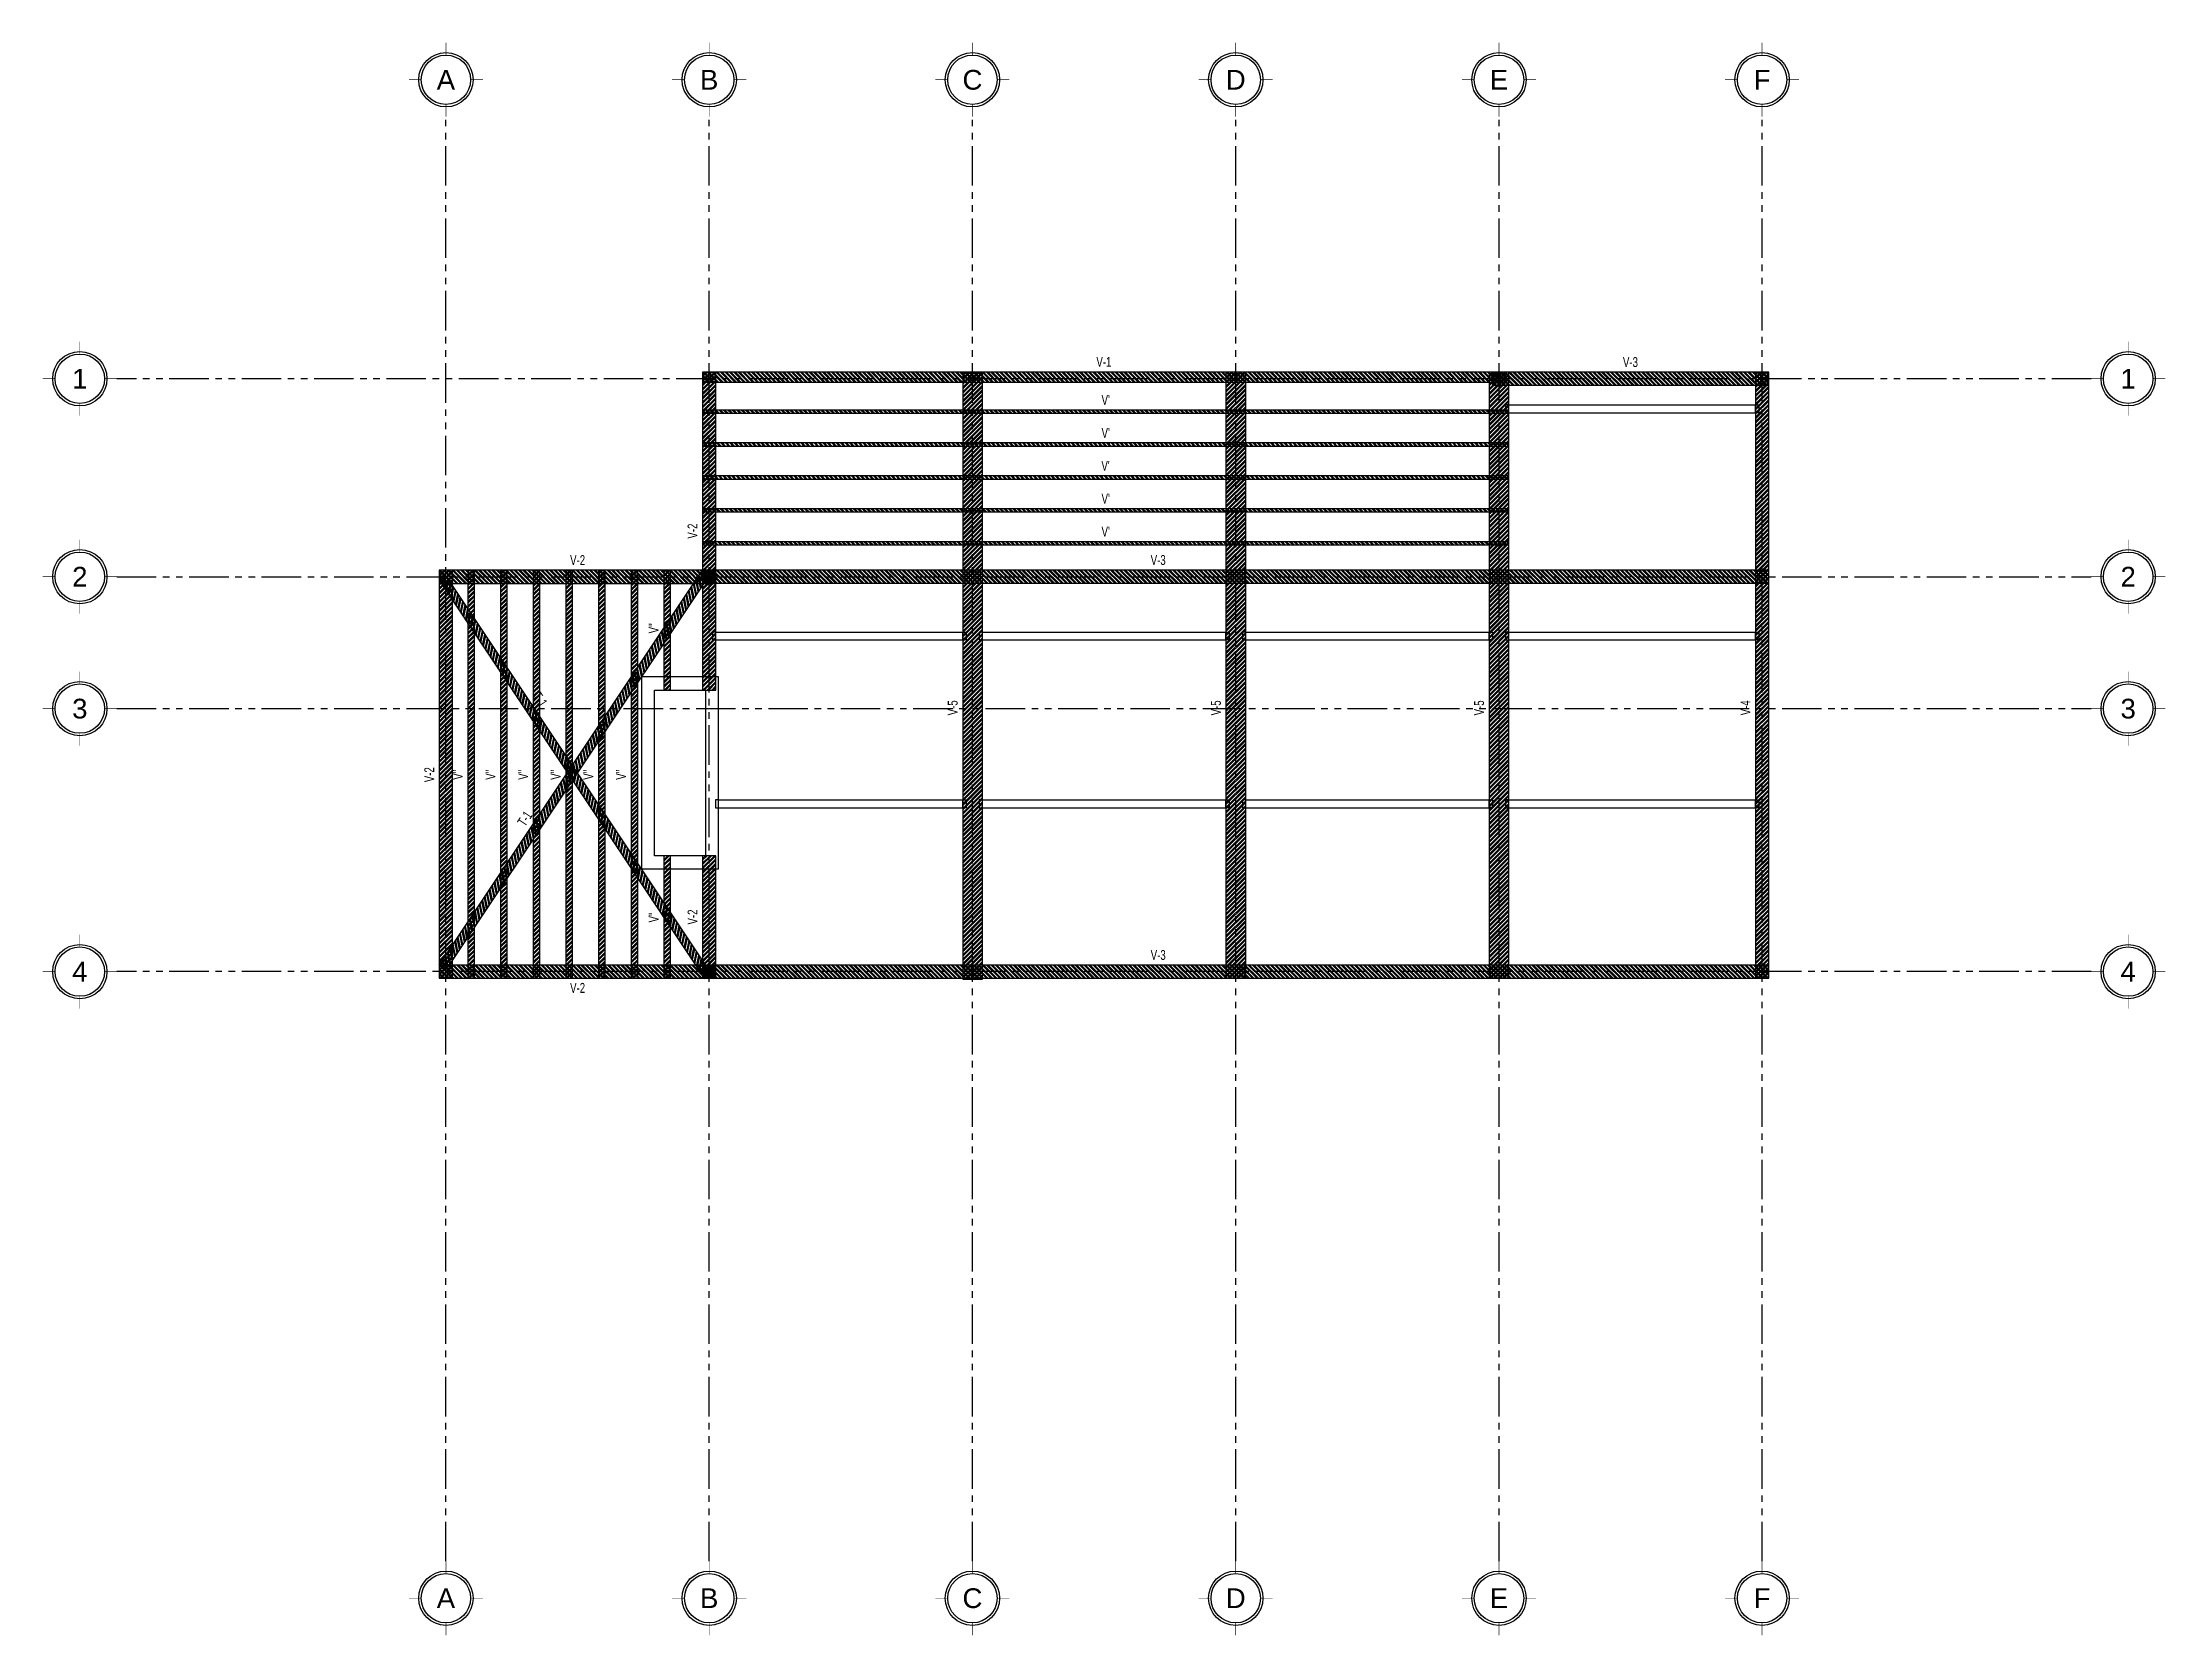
# Model space of a CAD drawing. Header units: metres. Extents: x -6.1 to 26.1, y -10.1 to 14.1.
import ezdxf
from ezdxf.enums import TextEntityAlignment as Align

# ---------------------------------------------------------------- set-up
doc = ezdxf.new("R2010")
doc.units = ezdxf.units.M
doc.header["$MEASUREMENT"] = 0
doc.linetypes.add('Xref_Ejes$0$ACAD_ISO05W100', pattern=[33, 24, -3, 0, -3, 0, -3])
for name, color, linetype in [('Xref_Ejes$0$00-EJES', 1, 'Xref_Ejes$0$ACAD_ISO05W100'), ('Xref_Ejes$0$Globo Eje', 1, 'Continuous'), ('Xref_Ejes$0$Texto', 7, 'Continuous'), ('Xref_Losa Tapanco_1$0$00-Novidesa', 7, 'Continuous'), ('Xref_Losa Tapanco_1$0$Cerramiento', 11, 'Continuous'), ('Xref_Losa Tapanco_1$0$VIGA', 3, 'Continuous')]:
    doc.layers.add(name, color=color, linetype=linetype)
doc.styles.add('Xref_Ejes$0$Arial', font='arial.ttf')
doc.styles.add('Xref_Losa Tapanco_1$0$ARIAL', font='arial.ttf', dxfattribs={"height": 2})
pattern_1 = [(315, (14.381614, 0.05), (0.03367596, 0.03367596), []), (315, (14.381614, 0.02755), (0.03367596, 0.03367596), [])]

# ---------------------------------------------------------------- blocks, each defined once
blk = doc.blocks.new('*U52')
at = {"layer": 'Xref_Losa Tapanco_1$0$VIGA', "ltscale": 0.025, "transparency": 33554559}
h = blk.add_hatch(dxfattribs=at)
h.set_pattern_fill('ANSI32', color=250, scale=0.005)
h.set_pattern_definition([(45, (-0.15, 7.27434), (-0.03367596, 0.03367596), []), (45, (-0.12755, 7.27434), (-0.03367596, 0.03367596), [])])
h.paths.add_polyline_path([(-0.225, 8.96), (-0.225, -0.261), (0.075, -0.261), (0.075, 8.96)])
at = {"layer": 'Xref_Losa Tapanco_1$0$VIGA', "ltscale": 0.025}
for p, q in [((0.075, 8.96), (-0.225, 8.96)), ((-0.225, 8.96), (-0.225, -0.261)), ((0.075, -0.261), (0.075, 8.96)), ((-0.225, -0.261), (0.075, -0.261))]:
    blk.add_line(p, q, dxfattribs=at)
at = {"layer": 'Xref_Losa Tapanco_1$0$VIGA', "ltscale": 0.025, "style": 'Xref_Losa Tapanco_1$0$ARIAL', "width": 0.7, "flags": 8}
blk.add_attdef('V-00', text='', height=0.15, rotation=90, dxfattribs=at).set_placement((-0.378, 3.86), align=Align.MIDDLE_CENTER)
blk = doc.blocks.new('*U53')
at = {"layer": 'Xref_Losa Tapanco_1$0$VIGA', "ltscale": 0.025, "transparency": 33554559}
h = blk.add_hatch(dxfattribs=at)
h.set_pattern_fill('ANSI32', color=250, scale=0.005, angle=-90)
h.set_pattern_definition([(315, (18.32311, 0.05), (0.03367596, 0.03367596), []), (315, (18.32311, 0.02755), (0.03367596, 0.03367596), [])])
h.paths.add_polyline_path([(15.997, 0.125), (-0.2, 0.125), (-0.2, -0.075), (15.997, -0.075)])
at = {"layer": 'Xref_Losa Tapanco_1$0$VIGA', "ltscale": 0.025}
for p, q in [((-0.2, 0.125), (-0.2, -0.075)), ((15.997, 0.125), (-0.2, 0.125)), ((15.997, -0.075), (15.997, 0.125)), ((-0.2, -0.075), (15.997, -0.075))]:
    blk.add_line(p, q, dxfattribs=at)
at = {"layer": 'Xref_Losa Tapanco_1$0$VIGA', "ltscale": 0.025, "style": 'Xref_Losa Tapanco_1$0$ARIAL', "width": 0.7, "flags": 8}
blk.add_attdef('V-00', text='', height=0.15, dxfattribs=at).set_placement((6.722, 0.278), align=Align.MIDDLE_CENTER)
blk = doc.blocks.new('*U54')
at = {"layer": 'Xref_Losa Tapanco_1$0$VIGA', "ltscale": 0.025, "transparency": 33554559}
h = blk.add_hatch(dxfattribs=at)
h.set_pattern_fill('ANSI32', color=250, scale=0.005, angle=-90)
h.set_pattern_definition([(315, (18.32673, 0.05), (0.03367596, 0.03367596), []), (315, (18.32673, 0.02755), (0.03367596, 0.03367596), [])])
h.paths.add_polyline_path([(15.997, 0.125), (-0.2, 0.125), (-0.2, -0.075), (15.997, -0.075)])
at = {"layer": 'Xref_Losa Tapanco_1$0$VIGA', "ltscale": 0.025}
for p, q in [((-0.2, 0.125), (-0.2, -0.075)), ((15.997, 0.125), (-0.2, 0.125)), ((15.997, -0.075), (15.997, 0.125)), ((-0.2, -0.075), (15.997, -0.075))]:
    blk.add_line(p, q, dxfattribs=at)
at = {"layer": 'Xref_Losa Tapanco_1$0$VIGA', "ltscale": 0.025, "style": 'Xref_Losa Tapanco_1$0$ARIAL', "width": 0.7, "flags": 8}
blk.add_attdef('V-00', text='', height=0.15, dxfattribs=at).set_placement((6.722, 0.278), align=Align.MIDDLE_CENTER)
blk = doc.blocks.new('*U58')
at = {"layer": 'Xref_Losa Tapanco_1$0$VIGA', "ltscale": 0.025, "transparency": 33554559}
h = blk.add_hatch(dxfattribs=at)
h.set_pattern_fill('ANSI32', color=250, scale=0.005)
h.set_pattern_definition([(45, (-0.15, 7.331564), (-0.03367596, 0.03367596), []), (45, (-0.12755, 7.331564), (-0.03367596, 0.03367596), [])])
h.paths.add_polyline_path([(-0.225, 9.004), (-0.225, -0.202), (0.075, -0.202), (0.075, 9.004)])
at = {"layer": 'Xref_Losa Tapanco_1$0$VIGA', "ltscale": 0.025}
for p, q in [((0.075, 9.004), (-0.225, 9.004)), ((-0.225, 9.004), (-0.225, -0.202)), ((0.075, -0.202), (0.075, 9.004)), ((-0.225, -0.202), (0.075, -0.202))]:
    blk.add_line(p, q, dxfattribs=at)
at = {"layer": 'Xref_Losa Tapanco_1$0$VIGA', "ltscale": 0.025, "style": 'Xref_Losa Tapanco_1$0$ARIAL', "width": 0.7, "flags": 8}
blk.add_attdef('V-00', text='', height=0.15, rotation=90, dxfattribs=at).set_placement((-0.378, 3.905), align=Align.MIDDLE_CENTER)
blk = doc.blocks.new('*U59')
at = {"layer": 'Xref_Losa Tapanco_1$0$VIGA', "ltscale": 0.025, "transparency": 33554559}
h = blk.add_hatch(dxfattribs=at)
h.set_pattern_fill('ANSI32', color=250, scale=0.005)
h.set_pattern_definition([(45, (-0.15, 7.33525), (-0.03367596, 0.03367596), []), (45, (-0.12755, 7.33525), (-0.03367596, 0.03367596), [])])
h.paths.add_polyline_path([(-0.225, 9.008), (-0.225, -0.2), (0.075, -0.2), (0.075, 9.008)])
at = {"layer": 'Xref_Losa Tapanco_1$0$VIGA', "ltscale": 0.025}
for p, q in [((0.075, 9.008), (-0.225, 9.008)), ((-0.225, 9.008), (-0.225, -0.2)), ((0.075, -0.2), (0.075, 9.008)), ((-0.225, -0.2), (0.075, -0.2))]:
    blk.add_line(p, q, dxfattribs=at)
at = {"layer": 'Xref_Losa Tapanco_1$0$VIGA', "ltscale": 0.025, "style": 'Xref_Losa Tapanco_1$0$ARIAL', "width": 0.7, "flags": 8}
blk.add_attdef('V-00', text='', height=0.15, rotation=90, dxfattribs=at).set_placement((-0.378, 3.907), align=Align.MIDDLE_CENTER)
blk = doc.blocks.new('*U56')
at = {"layer": 'Xref_Losa Tapanco_1$0$VIGA', "ltscale": 0.025, "transparency": 33554559}
h = blk.add_hatch(dxfattribs=at)
h.set_pattern_fill('ANSI32', color=250, scale=0.005)
h.set_pattern_definition([(45, (-0.05, 7.335142), (-0.03367596, 0.03367596), []), (45, (-0.02755, 7.335142), (-0.03367596, 0.03367596), [])])
h.paths.add_polyline_path([(-0.125, 9.008), (-0.125, -0.2), (0.075, -0.2), (0.075, 9.008)])
at = {"layer": 'Xref_Losa Tapanco_1$0$VIGA', "ltscale": 0.025}
for p, q in [((0.075, 9.008), (-0.125, 9.008)), ((-0.125, 9.008), (-0.125, -0.2)), ((0.075, -0.2), (0.075, 9.008)), ((-0.125, -0.2), (0.075, -0.2))]:
    blk.add_line(p, q, dxfattribs=at)
at = {"layer": 'Xref_Losa Tapanco_1$0$VIGA', "ltscale": 0.025, "style": 'Xref_Losa Tapanco_1$0$ARIAL', "width": 0.7, "flags": 8}
blk.add_attdef('V-00', text='', height=0.15, rotation=90, dxfattribs=at).set_placement((-0.278, 3.908), align=Align.MIDDLE_CENTER)
blk = doc.blocks.new('*U57')
at = {"layer": 'Xref_Losa Tapanco_1$0$VIGA', "ltscale": 0.025, "transparency": 33554559}
h = blk.add_hatch(dxfattribs=at)
h.set_pattern_fill('ANSI32', color=250, scale=0.005)
h.set_pattern_definition([(45, (-0.05, -0.01063), (-0.033676, 0.033676), []), (45, (-0.02755, -0.01063), (-0.033676, 0.033676), [])])
h.paths.add_polyline_path([(-0.125, 1.662), (-0.125, -0.2), (0.075, -0.2), (0.075, 1.662)])
at = {"layer": 'Xref_Losa Tapanco_1$0$VIGA', "ltscale": 0.025}
for p, q in [((0.075, 1.662), (-0.125, 1.662)), ((-0.125, 1.662), (-0.125, -0.2)), ((0.075, -0.2), (0.075, 1.662)), ((-0.125, -0.2), (0.075, -0.2))]:
    blk.add_line(p, q, dxfattribs=at)
at = {"layer": 'Xref_Losa Tapanco_1$0$VIGA', "ltscale": 0.025, "style": 'Xref_Losa Tapanco_1$0$ARIAL', "width": 0.7, "flags": 8}
blk.add_attdef('V-00', text='', height=0.15, rotation=90, dxfattribs=at).set_placement((-0.278, 0.73), align=Align.MIDDLE_CENTER)
blk = doc.blocks.new('*U55')
at = {"layer": 'Xref_Losa Tapanco_1$0$VIGA', "ltscale": 0.025, "transparency": 33554559}
h = blk.add_hatch(dxfattribs=at)
h.set_pattern_fill('ANSI32', color=250, scale=0.005)
h.set_pattern_definition([(45, (-0.05, -0.01096), (-0.03367596, 0.03367596), []), (45, (-0.02755, -0.01096), (-0.03367596, 0.03367596), [])])
h.paths.add_polyline_path([(-0.125, 4.629), (-0.125, -0.2), (0.075, -0.2), (0.075, 4.629)])
at = {"layer": 'Xref_Losa Tapanco_1$0$VIGA', "ltscale": 0.025}
for p, q in [((0.075, 4.629), (-0.125, 4.629)), ((-0.125, 4.629), (-0.125, -0.2)), ((0.075, -0.2), (0.075, 4.629)), ((-0.125, -0.2), (0.075, -0.2))]:
    blk.add_line(p, q, dxfattribs=at)
at = {"layer": 'Xref_Losa Tapanco_1$0$VIGA', "ltscale": 0.025, "style": 'Xref_Losa Tapanco_1$0$ARIAL', "width": 0.7, "flags": 8}
blk.add_attdef('V-00', text='', height=0.15, rotation=90, dxfattribs=at).set_placement((-0.278, 2.213), align=Align.MIDDLE_CENTER)
blk = doc.blocks.new('*U62')
at = {"layer": 'Xref_Losa Tapanco_1$0$VIGA', "ltscale": 0.025, "transparency": 33554559}
h = blk.add_hatch(dxfattribs=at)
h.set_pattern_fill('ANSI32', color=250, scale=0.005)
h.set_pattern_definition([(45, (-0.05, 4.32709), (-0.03367596, 0.03367596), []), (45, (-0.02755, 4.32709), (-0.03367596, 0.03367596), [])])
h.paths.add_polyline_path([(-0.125, 6), (-0.125, -0.2), (0.075, -0.2), (0.075, 6)])
at = {"layer": 'Xref_Losa Tapanco_1$0$VIGA', "ltscale": 0.025}
for p, q in [((0.075, 6), (-0.125, 6)), ((-0.125, 6), (-0.125, -0.2)), ((0.075, -0.2), (0.075, 6)), ((-0.125, -0.2), (0.075, -0.2))]:
    blk.add_line(p, q, dxfattribs=at)
at = {"layer": 'Xref_Losa Tapanco_1$0$VIGA', "ltscale": 0.025, "style": 'Xref_Losa Tapanco_1$0$ARIAL', "width": 0.7, "flags": 8}
blk.add_attdef('V-00', text='', height=0.15, rotation=90, dxfattribs=at).set_placement((-0.278, 2.892), align=Align.MIDDLE_CENTER)
blk = doc.blocks.new('*U50')
at = {"layer": 'Xref_Losa Tapanco_1$0$VIGA', "ltscale": 0.025, "transparency": 33554559}
h = blk.add_hatch(dxfattribs=at)
h.set_pattern_fill('ANSI32', color=250, scale=0.005)
h.set_pattern_definition([(45, (0.05, 4.32709), (-0.03367596, 0.03367596), []), (45, (0.07245, 4.32709), (-0.03367596, 0.03367596), [])])
h.paths.add_polyline_path([(-0.025, 6.001), (-0.025, -0.2), (0.075, -0.2), (0.075, 6.001)])
at = {"layer": 'Xref_Losa Tapanco_1$0$VIGA', "ltscale": 0.025}
for p, q in [((0.075, 6.001), (-0.025, 6.001)), ((-0.025, 6.001), (-0.025, -0.2)), ((0.075, -0.2), (0.075, 6.001)), ((-0.025, -0.2), (0.075, -0.2))]:
    blk.add_line(p, q, dxfattribs=at)
at = {"layer": 'Xref_Losa Tapanco_1$0$VIGA', "ltscale": 0.025, "style": 'Xref_Losa Tapanco_1$0$ARIAL', "width": 0.7, "flags": 8}
blk.add_attdef('V-00', text='', height=0.15, rotation=90, dxfattribs=at).set_placement((-0.178, 2.893), align=Align.MIDDLE_CENTER)
blk = doc.blocks.new('*U51')
at = {"layer": 'Xref_Losa Tapanco_1$0$VIGA', "ltscale": 0.025, "transparency": 33554559}
h = blk.add_hatch(dxfattribs=at)
h.set_pattern_fill('ANSI32', color=250, scale=0.005)
h.set_pattern_definition([(45, (0.05, -0.01063), (-0.033676, 0.033676), []), (45, (0.07245, -0.01063), (-0.033676, 0.033676), [])])
h.paths.add_polyline_path([(-0.025, 1.663), (-0.025, -0.2), (0.075, -0.2), (0.075, 1.663)])
at = {"layer": 'Xref_Losa Tapanco_1$0$VIGA', "ltscale": 0.025}
for p, q in [((0.075, 1.663), (-0.025, 1.663)), ((-0.025, 1.663), (-0.025, -0.2)), ((0.075, -0.2), (0.075, 1.663)), ((-0.025, -0.2), (0.075, -0.2))]:
    blk.add_line(p, q, dxfattribs=at)
at = {"layer": 'Xref_Losa Tapanco_1$0$VIGA', "ltscale": 0.025, "style": 'Xref_Losa Tapanco_1$0$ARIAL', "width": 0.7, "flags": 8}
blk.add_attdef('V-00', text='', height=0.15, rotation=90, dxfattribs=at).set_placement((-0.178, 0.724), align=Align.MIDDLE_CENTER)
blk = doc.blocks.new('*U60')
at = {"layer": 'Xref_Losa Tapanco_1$0$VIGA', "ltscale": 0.025, "transparency": 33554559}
h = blk.add_hatch(dxfattribs=at)
h.set_pattern_fill('ANSI32', color=250, scale=0.005)
h.set_pattern_definition([(45, (0.05, -0.06514), (-0.033676, 0.033676), []), (45, (0.07245, -0.06514), (-0.033676, 0.033676), [])])
h.paths.add_polyline_path([(-0.025, 1.621), (-0.025, -0.2), (0.075, -0.2), (0.075, 1.621)])
at = {"layer": 'Xref_Losa Tapanco_1$0$VIGA', "ltscale": 0.025}
for p, q in [((0.075, 1.621), (-0.025, 1.621)), ((-0.025, 1.621), (-0.025, -0.2)), ((0.075, -0.2), (0.075, 1.621)), ((-0.025, -0.2), (0.075, -0.2))]:
    blk.add_line(p, q, dxfattribs=at)
at = {"layer": 'Xref_Losa Tapanco_1$0$VIGA', "ltscale": 0.025, "style": 'Xref_Losa Tapanco_1$0$ARIAL', "width": 0.7, "flags": 8}
blk.add_attdef('V-00', text='', height=0.15, rotation=90, dxfattribs=at).set_placement((-0.178, 0.736), align=Align.MIDDLE_CENTER)
blk = doc.blocks.new('*U61')
at = {"layer": 'Xref_Losa Tapanco_1$0$VIGA', "ltscale": 0.025, "transparency": 33554559}
h = blk.add_hatch(dxfattribs=at)
h.set_pattern_fill('ANSI32', color=250, scale=0.005, angle=-90)
h.set_pattern_definition(pattern_1)
h.paths.add_polyline_path([(3.996, 0.125), (-0.2, 0.125), (-0.2, -0.075), (3.996, -0.075)])
at = {"layer": 'Xref_Losa Tapanco_1$0$VIGA', "ltscale": 0.025}
for p, q in [((-0.2, 0.125), (-0.2, -0.075)), ((3.996, 0.125), (-0.2, 0.125)), ((3.996, -0.075), (3.996, 0.125)), ((-0.2, -0.075), (3.996, -0.075))]:
    blk.add_line(p, q, dxfattribs=at)
at = {"layer": 'Xref_Losa Tapanco_1$0$VIGA', "ltscale": 0.025, "style": 'Xref_Losa Tapanco_1$0$ARIAL', "width": 0.7, "flags": 8}
blk.add_attdef('V-00', text='', height=0.15, dxfattribs=at).set_placement((1.897, 0.278), align=Align.MIDDLE_CENTER)
blk = doc.blocks.new('*U63')
at = {"layer": 'Xref_Losa Tapanco_1$0$VIGA', "ltscale": 0.025, "transparency": 33554559}
h = blk.add_hatch(dxfattribs=at)
h.set_pattern_fill('ANSI32', color=250, scale=0.005, angle=-90)
h.set_pattern_definition([(315, (14.38102, -8e-15), (0.03367596, 0.03367596), []), (315, (14.38102, -0.02245), (0.03367596, 0.03367596), [])])
h.paths.add_polyline_path([(12, 0.075), (-0.2, 0.075), (-0.2, -0.075), (12, -0.075)])
at = {"layer": 'Xref_Losa Tapanco_1$0$VIGA', "ltscale": 0.025}
for p, q in [((-0.2, 0.075), (-0.2, -0.075)), ((12, 0.075), (-0.2, 0.075)), ((12, -0.075), (12, 0.075)), ((-0.2, -0.075), (12, -0.075))]:
    blk.add_line(p, q, dxfattribs=at)
at = {"layer": 'Xref_Losa Tapanco_1$0$VIGA', "ltscale": 0.025, "style": 'Xref_Losa Tapanco_1$0$ARIAL', "width": 0.7, "flags": 8}
blk.add_attdef('V-00', text='', height=0.15, dxfattribs=at).set_placement((5.897, 0.231), align=Align.MIDDLE_CENTER)
blk = doc.blocks.new('*U64')
at = {"layer": 'Xref_Losa Tapanco_1$0$VIGA', "ltscale": 0.025, "transparency": 33554559}
h = blk.add_hatch(dxfattribs=at)
h.set_pattern_fill('ANSI32', color=250, scale=0.005)
h.set_pattern_definition([(45, (0.101944, 10.313925), (-0.03367596, 0.03367596), []), (45, (0.124394, 10.313925), (-0.03367596, 0.03367596), [])])
h.paths.add_polyline_path([(0.027, 12.05), (0.027, -0.2), (0.075, -0.2), (0.075, 12.05)])
at = {"layer": 'Xref_Losa Tapanco_1$0$VIGA', "ltscale": 0.025}
for p, q in [((0.075, 12.05), (0.027, 12.05)), ((0.027, 12.05), (0.027, -0.2)), ((0.075, -0.2), (0.075, 12.05)), ((0.027, -0.2), (0.075, -0.2))]:
    blk.add_line(p, q, dxfattribs=at)
at = {"layer": 'Xref_Losa Tapanco_1$0$VIGA', "ltscale": 0.025, "style": 'Xref_Losa Tapanco_1$0$ARIAL', "width": 0.7, "flags": 8}
blk.add_attdef('V-00', text='', height=0.15, rotation=90, dxfattribs=at).set_placement((-0.126, 5.924), align=Align.MIDDLE_CENTER)
blk = doc.blocks.new('*U71')
at = {"layer": 'Xref_Losa Tapanco_1$0$VIGA', "ltscale": 0.025, "transparency": 33554559}
h = blk.add_hatch(dxfattribs=at)
h.set_pattern_fill('ANSI32', color=250, scale=0.005, angle=-90)
h.set_pattern_definition(pattern_1)
h.paths.add_polyline_path([(4, 0.125), (-0.2, 0.125), (-0.2, -0.075), (4, -0.075)])
at = {"layer": 'Xref_Losa Tapanco_1$0$VIGA', "ltscale": 0.025}
for p, q in [((-0.2, 0.125), (-0.2, -0.075)), ((4, 0.125), (-0.2, 0.125)), ((4, -0.075), (4, 0.125)), ((-0.2, -0.075), (4, -0.075))]:
    blk.add_line(p, q, dxfattribs=at)
at = {"layer": 'Xref_Losa Tapanco_1$0$VIGA', "ltscale": 0.025, "style": 'Xref_Losa Tapanco_1$0$ARIAL', "width": 0.7, "flags": 8}
blk.add_attdef('V-00', text='', height=0.15, dxfattribs=at).set_placement((1.901, 0.278), align=Align.MIDDLE_CENTER)
blk = doc.blocks.new('*U65')
at = {"layer": 'Xref_Losa Tapanco_1$0$VIGA', "ltscale": 0.025, "transparency": 33554559}
h = blk.add_hatch(dxfattribs=at)
h.set_pattern_fill('ANSI32', color=250, scale=0.005, angle=-90)
h.set_pattern_definition(pattern_1)
h.paths.add_polyline_path([(4, 0.125), (-0.2, 0.125), (-0.2, -0.075), (4, -0.075)])
at = {"layer": 'Xref_Losa Tapanco_1$0$VIGA', "ltscale": 0.025}
for p, q in [((-0.2, 0.125), (-0.2, -0.075)), ((4, 0.125), (-0.2, 0.125)), ((4, -0.075), (4, 0.125)), ((-0.2, -0.075), (4, -0.075))]:
    blk.add_line(p, q, dxfattribs=at)
at = {"layer": 'Xref_Losa Tapanco_1$0$VIGA', "ltscale": 0.025, "style": 'Xref_Losa Tapanco_1$0$ARIAL', "width": 0.7, "flags": 8}
blk.add_attdef('V-00', text='', height=0.15, dxfattribs=at).set_placement((1.901, -0.222), align=Align.MIDDLE_CENTER)
blk = doc.blocks.new('*U70')
at = {"layer": 'Xref_Losa Tapanco_1$0$VIGA', "ltscale": 0.025, "transparency": 33554559}
h = blk.add_hatch(dxfattribs=at)
h.set_pattern_fill('ANSI32', color=250, scale=0.005)
h.set_pattern_definition([(45, (0.025, 4.39705), (-0.03367596, 0.03367596), []), (45, (0.04745, 4.39705), (-0.03367596, 0.03367596), [])])
h.paths.add_polyline_path([(-0.05, 7.255), (-0.05, 0), (0.075, 0), (0.075, 7.255)])
at = {"layer": 'Xref_Losa Tapanco_1$0$VIGA', "ltscale": 0.025}
for p, q in [((0.075, 7.255), (-0.05, 7.255)), ((-0.05, 7.255), (-0.05, 0)), ((0.075, 0), (0.075, 7.255)), ((-0.05, 0), (0.075, 0))]:
    blk.add_line(p, q, dxfattribs=at)
at = {"layer": 'Xref_Losa Tapanco_1$0$VIGA', "ltscale": 0.025, "style": 'Xref_Losa Tapanco_1$0$ARIAL', "width": 0.7, "flags": 8}
blk.add_attdef('V-00', text='', height=0.15, rotation=90, dxfattribs=at).set_placement((0.221, 4.913), align=Align.MIDDLE_CENTER)
blk = doc.blocks.new('*U69')
at = {"layer": 'Xref_Losa Tapanco_1$0$VIGA', "ltscale": 0.025, "transparency": 33554559}
h = blk.add_hatch(dxfattribs=at)
h.set_pattern_fill('ANSI32', color=250, scale=0.005)
h.set_pattern_definition([(45, (0.025, 4.3572), (-0.03367596, 0.03367596), []), (45, (0.04745, 4.3572), (-0.03367596, 0.03367596), [])])
h.paths.add_polyline_path([(-0.05, 7.21), (-0.05, 0), (0.075, 0), (0.075, 7.21)])
at = {"layer": 'Xref_Losa Tapanco_1$0$VIGA', "ltscale": 0.025}
for p, q in [((0.075, 7.21), (-0.05, 7.21)), ((-0.05, 7.21), (-0.05, 0)), ((0.075, 0), (0.075, 7.21)), ((-0.05, 0), (0.075, 0))]:
    blk.add_line(p, q, dxfattribs=at)
at = {"layer": 'Xref_Losa Tapanco_1$0$VIGA', "ltscale": 0.025, "style": 'Xref_Losa Tapanco_1$0$ARIAL', "width": 0.7, "flags": 8}
blk.add_attdef('V-00', text='', height=0.15, rotation=90, dxfattribs=at).set_placement((-0.203, 4.639), align=Align.MIDDLE_CENTER)
blk = doc.blocks.new('Xref_Losa Tapanco_1')
at = {"layer": 'Xref_Losa Tapanco_1$0$00-Novidesa'}
for points in [[(16.15, 8.49), (16.15, 8.61), (16.1, 8.61), (16.1, 8.49), (19.897, 8.49)], [(16.15, 8.61), (19.947, 8.61), (19.947, 8.49), (19.897, 8.49), (19.897, 8.61)], [(4.1, 5.039), (4.1, 5.159), (4.05, 5.159), (4.05, 5.039), (7.853, 5.039)], [(4.1, 5.159), (7.903, 5.159), (7.903, 5.039), (7.853, 5.039), (7.853, 5.159)], [(8.153, 5.039), (8.153, 5.159), (8.103, 5.159), (8.103, 5.039), (11.852, 5.039)], [(8.153, 5.159), (11.902, 5.159), (11.902, 5.039), (11.852, 5.039), (11.852, 5.159)], [(12.152, 5.039), (12.152, 5.159), (12.102, 5.159), (12.102, 5.039), (15.85, 5.039)], [(12.152, 5.159), (15.9, 5.159), (15.9, 5.039), (15.85, 5.039), (15.85, 5.159)], [(16.15, 5.039), (16.15, 5.159), (16.1, 5.159), (16.1, 5.039), (19.897, 5.039)], [(16.15, 5.159), (19.947, 5.159), (19.947, 5.039), (19.897, 5.039), (19.897, 5.159)], [(4.144, 2.489), (4.144, 2.609), (4.094, 2.609), (4.094, 2.489), (7.853, 2.489)], [(4.144, 2.609), (7.903, 2.609), (7.903, 2.489), (7.853, 2.489), (7.853, 2.609)], [(8.153, 2.489), (8.153, 2.609), (8.103, 2.609), (8.103, 2.489), (11.852, 2.489)], [(8.153, 2.609), (11.902, 2.609), (11.902, 2.489), (11.852, 2.489), (11.852, 2.609)], [(12.152, 2.489), (12.152, 2.609), (12.102, 2.609), (12.102, 2.489), (15.85, 2.489)], [(12.152, 2.609), (15.9, 2.609), (15.9, 2.489), (15.85, 2.489), (15.85, 2.609)], [(16.15, 2.489), (16.15, 2.609), (16.1, 2.609), (16.1, 2.489), (19.897, 2.489)], [(16.15, 2.609), (19.947, 2.609), (19.947, 2.489), (19.897, 2.489), (19.897, 2.609)]]:
    blk.add_lwpolyline(points, dxfattribs=at)
at = {"layer": 'Xref_Losa Tapanco_1$0$Cerramiento'}
for points in [[(2.97, 1.562), (4.144, 1.562), (4.144, 4.479), (2.97, 4.479), (2.97, 1.562)], [(3.17, 1.762), (3.17, 4.279), (3.944, 4.279), (3.944, 1.762), (3.17, 1.762)]]:
    blk.add_lwpolyline(points, dxfattribs=at)
at = {"ltscale": 0.025}
ref = blk.add_blockref('*U55', (4.025, 4.479), dxfattribs=at)
ref.add_attrib('V-00', 'V-2', dxfattribs={"layer": 'Xref_Losa Tapanco_1$0$VIGA', "ltscale": 0.025, "height": 0.15, "rotation": 90, "style": 'Xref_Losa Tapanco_1$0$ARIAL', "width": 0.7}).set_placement((3.747, 6.693), align=Align.MIDDLE_CENTER)
ref = blk.add_blockref('*U63', (4.1, 9.033), dxfattribs=at)
ref.add_attrib('V-00', 'V-1', dxfattribs={"layer": 'Xref_Losa Tapanco_1$0$VIGA', "ltscale": 0.025, "height": 0.15, "style": 'Xref_Losa Tapanco_1$0$ARIAL', "width": 0.7}).set_placement((9.997, 9.264), align=Align.MIDDLE_CENTER)
ref = blk.add_blockref('*U52', (8.078, 0.148), dxfattribs=at)
ref.add_attrib('V-00', 'V-5', dxfattribs={"layer": 'Xref_Losa Tapanco_1$0$VIGA', "ltscale": 0.025, "height": 0.15, "rotation": 90, "style": 'Xref_Losa Tapanco_1$0$ARIAL', "width": 0.7}).set_placement((7.7, 4.008), align=Align.MIDDLE_CENTER)
ref = blk.add_blockref('*U58', (12.077, 0.102), dxfattribs=at)
ref.add_attrib('V-00', 'V-5', dxfattribs={"layer": 'Xref_Losa Tapanco_1$0$VIGA', "ltscale": 0.025, "height": 0.15, "rotation": 90, "style": 'Xref_Losa Tapanco_1$0$ARIAL', "width": 0.7}).set_placement((11.699, 4.007), align=Align.MIDDLE_CENTER)
ref = blk.add_blockref('*U59', (16.075, 0.1), dxfattribs=at)
ref.add_attrib('V-00', 'V-5', dxfattribs={"layer": 'Xref_Losa Tapanco_1$0$VIGA', "ltscale": 0.025, "height": 0.15, "rotation": 90, "style": 'Xref_Losa Tapanco_1$0$ARIAL', "width": 0.7}).set_placement((15.697, 4.007), align=Align.MIDDLE_CENTER)
ref = blk.add_blockref('*U61', (16.101, 8.983), dxfattribs=at)
ref.add_attrib('V-00', 'V-3', dxfattribs={"layer": 'Xref_Losa Tapanco_1$0$VIGA', "ltscale": 0.025, "height": 0.15, "style": 'Xref_Losa Tapanco_1$0$ARIAL', "width": 0.7}).set_placement((17.997, 9.261), align=Align.MIDDLE_CENTER)
ref = blk.add_blockref('*U56', (20.022, 0.1), dxfattribs=at)
ref.add_attrib('V-00', 'V-4', dxfattribs={"layer": 'Xref_Losa Tapanco_1$0$VIGA', "ltscale": 0.025, "height": 0.15, "rotation": 90, "style": 'Xref_Losa Tapanco_1$0$ARIAL', "width": 0.7}).set_placement((19.744, 4.008), align=Align.MIDDLE_CENTER)
ref = blk.add_blockref('*U64', (4.1, 8.559), dxfattribs=dict(at, rotation=270))
ref.add_attrib('V-00', "V'", dxfattribs={"layer": 'Xref_Losa Tapanco_1$0$VIGA', "ltscale": 0.025, "height": 0.15, "style": 'Xref_Losa Tapanco_1$0$ARIAL', "width": 0.7}).set_placement((10.024, 8.685), align=Align.MIDDLE_CENTER)
ref = blk.add_blockref('*U64', (4.1, 8.059), dxfattribs=dict(at, rotation=270))
ref.add_attrib('V-00', "V'", dxfattribs={"layer": 'Xref_Losa Tapanco_1$0$VIGA', "ltscale": 0.025, "height": 0.15, "style": 'Xref_Losa Tapanco_1$0$ARIAL', "width": 0.7}).set_placement((10.024, 8.185), align=Align.MIDDLE_CENTER)
ref = blk.add_blockref('*U64', (4.098, 7.559), dxfattribs=dict(at, rotation=270))
ref.add_attrib('V-00', "V'", dxfattribs={"layer": 'Xref_Losa Tapanco_1$0$VIGA', "ltscale": 0.025, "height": 0.15, "style": 'Xref_Losa Tapanco_1$0$ARIAL', "width": 0.7}).set_placement((10.022, 7.685), align=Align.MIDDLE_CENTER)
ref = blk.add_blockref('*U64', (4.1, 7.059), dxfattribs=dict(at, rotation=270))
ref.add_attrib('V-00', "V'", dxfattribs={"layer": 'Xref_Losa Tapanco_1$0$VIGA', "ltscale": 0.025, "height": 0.15, "style": 'Xref_Losa Tapanco_1$0$ARIAL', "width": 0.7}).set_placement((10.024, 7.185), align=Align.MIDDLE_CENTER)
ref = blk.add_blockref('*U64', (4.1, 6.559), dxfattribs=dict(at, rotation=270))
ref.add_attrib('V-00', "V'", dxfattribs={"layer": 'Xref_Losa Tapanco_1$0$VIGA', "ltscale": 0.025, "height": 0.15, "style": 'Xref_Losa Tapanco_1$0$ARIAL', "width": 0.7}).set_placement((10.024, 6.685), align=Align.MIDDLE_CENTER)
ref = blk.add_blockref('*U71', (0.1, 5.974), dxfattribs=at)
ref.add_attrib('V-00', 'V-2', dxfattribs={"layer": 'Xref_Losa Tapanco_1$0$VIGA', "ltscale": 0.025, "height": 0.15, "style": 'Xref_Losa Tapanco_1$0$ARIAL', "width": 0.7}).set_placement((2.001, 6.253), align=Align.MIDDLE_CENTER)
ref = blk.add_blockref('*U54', (4.1, 5.975), dxfattribs=at)
ref.add_attrib('V-00', 'V-3', dxfattribs={"layer": 'Xref_Losa Tapanco_1$0$VIGA', "ltscale": 0.025, "height": 0.15, "style": 'Xref_Losa Tapanco_1$0$ARIAL', "width": 0.7}).set_placement((10.822, 6.253), align=Align.MIDDLE_CENTER)
ref = blk.add_blockref('*U62', (0.025, 0.1), dxfattribs=at)
ref.add_attrib('V-00', 'V-2', dxfattribs={"layer": 'Xref_Losa Tapanco_1$0$VIGA', "ltscale": 0.025, "height": 0.15, "rotation": 90, "style": 'Xref_Losa Tapanco_1$0$ARIAL', "width": 0.7}).set_placement((-0.253, 2.992), align=Align.MIDDLE_CENTER)
ref = blk.add_blockref('*U69', (3.941, 6.072), dxfattribs=dict(at, xscale=-1, rotation=146.3093975297973))
ref.add_attrib('V-00', 'T-1', dxfattribs={"layer": 'Xref_Losa Tapanco_1$0$VIGA', "ltscale": 0.025, "height": 0.15, "rotation": 236.3094, "style": 'Xref_Losa Tapanco_1$0$ARIAL', "text_generation_flag": 6, "width": 0.7}).set_placement((1.199, 2.325), align=Align.MIDDLE_CENTER)
ref = blk.add_blockref('*U70', (3.972, -0.076), dxfattribs=dict(at, rotation=33.69060247020276))
ref.add_attrib('V-00', 'T-1', dxfattribs={"layer": 'Xref_Losa Tapanco_1$0$VIGA', "ltscale": 0.025, "height": 0.15, "rotation": 123.6906, "style": 'Xref_Losa Tapanco_1$0$ARIAL', "text_generation_flag": 6, "width": 0.7}).set_placement((1.43, 4.134), align=Align.MIDDLE_CENTER)
ref = blk.add_blockref('*U50', (0.359, 0.099), dxfattribs=at)
ref.add_attrib('V-00', "V''", dxfattribs={"layer": 'Xref_Losa Tapanco_1$0$VIGA', "ltscale": 0.025, "height": 0.15, "rotation": 90, "style": 'Xref_Losa Tapanco_1$0$ARIAL', "width": 0.7}).set_placement((0.181, 2.992), align=Align.MIDDLE_CENTER)
ref = blk.add_blockref('*U50', (0.855, 0.099), dxfattribs=at)
ref.add_attrib('V-00', "V''", dxfattribs={"layer": 'Xref_Losa Tapanco_1$0$VIGA', "ltscale": 0.025, "height": 0.15, "rotation": 90, "style": 'Xref_Losa Tapanco_1$0$ARIAL', "width": 0.7}).set_placement((0.677, 2.992), align=Align.MIDDLE_CENTER)
ref = blk.add_blockref('*U50', (1.351, 0.099), dxfattribs=at)
ref.add_attrib('V-00', "V''", dxfattribs={"layer": 'Xref_Losa Tapanco_1$0$VIGA', "ltscale": 0.025, "height": 0.15, "rotation": 90, "style": 'Xref_Losa Tapanco_1$0$ARIAL', "width": 0.7}).set_placement((1.173, 2.992), align=Align.MIDDLE_CENTER)
ref = blk.add_blockref('*U50', (1.847, 0.099), dxfattribs=at)
ref.add_attrib('V-00', "V''", dxfattribs={"layer": 'Xref_Losa Tapanco_1$0$VIGA', "ltscale": 0.025, "height": 0.15, "rotation": 90, "style": 'Xref_Losa Tapanco_1$0$ARIAL', "width": 0.7}).set_placement((1.669, 2.992), align=Align.MIDDLE_CENTER)
ref = blk.add_blockref('*U50', (2.343, 0.099), dxfattribs=at)
ref.add_attrib('V-00', "V''", dxfattribs={"layer": 'Xref_Losa Tapanco_1$0$VIGA', "ltscale": 0.025, "height": 0.15, "rotation": 90, "style": 'Xref_Losa Tapanco_1$0$ARIAL', "width": 0.7}).set_placement((2.165, 2.992), align=Align.MIDDLE_CENTER)
ref = blk.add_blockref('*U50', (2.839, 0.099), dxfattribs=at)
ref.add_attrib('V-00', "V''", dxfattribs={"layer": 'Xref_Losa Tapanco_1$0$VIGA', "ltscale": 0.025, "height": 0.15, "rotation": 90, "style": 'Xref_Losa Tapanco_1$0$ARIAL', "width": 0.7}).set_placement((2.661, 2.992), align=Align.MIDDLE_CENTER)
ref = blk.add_blockref('*U60', (3.335, 4.479), dxfattribs=at)
ref.add_attrib('V-00', "V''", dxfattribs={"layer": 'Xref_Losa Tapanco_1$0$VIGA', "ltscale": 0.025, "height": 0.15, "rotation": 90, "style": 'Xref_Losa Tapanco_1$0$ARIAL', "width": 0.7}).set_placement((3.157, 5.216), align=Align.MIDDLE_CENTER)
ref = blk.add_blockref('*U51', (3.335, 0.099), dxfattribs=at)
ref.add_attrib('V-00', "V''", dxfattribs={"layer": 'Xref_Losa Tapanco_1$0$VIGA', "ltscale": 0.025, "height": 0.15, "rotation": 90, "style": 'Xref_Losa Tapanco_1$0$ARIAL', "width": 0.7}).set_placement((3.157, 0.824), align=Align.MIDDLE_CENTER)
ref = blk.add_blockref('*U57', (4.025, 0.1), dxfattribs=at)
ref.add_attrib('V-00', 'V-2', dxfattribs={"layer": 'Xref_Losa Tapanco_1$0$VIGA', "ltscale": 0.025, "height": 0.15, "rotation": 90, "style": 'Xref_Losa Tapanco_1$0$ARIAL', "width": 0.7}).set_placement((3.747, 0.83), align=Align.MIDDLE_CENTER)
ref = blk.add_blockref('*U53', (4.1, -0.025), dxfattribs=at)
ref.add_attrib('V-00', 'V-3', dxfattribs={"layer": 'Xref_Losa Tapanco_1$0$VIGA', "ltscale": 0.025, "height": 0.15, "style": 'Xref_Losa Tapanco_1$0$ARIAL', "width": 0.7}).set_placement((10.822, 0.253), align=Align.MIDDLE_CENTER)
ref = blk.add_blockref('*U65', (0.1, -0.026), dxfattribs=at)
ref.add_attrib('V-00', 'V-2', dxfattribs={"layer": 'Xref_Losa Tapanco_1$0$VIGA', "ltscale": 0.025, "height": 0.15, "style": 'Xref_Losa Tapanco_1$0$ARIAL', "width": 0.7}).set_placement((2.001, -0.247), align=Align.MIDDLE_CENTER)
blk = doc.blocks.new('*U206')
at = {"layer": 'Xref_Ejes$0$Globo Eje', "ltscale": 0.025, "const_width": 0.00938}
for points in [[(0, 0.5625), (0, 0.375)], [(-0.375, 0), (-0.5625, 0)], [(0.5625, 0), (0.375, 0)], [(0, -0.375), (0, -0.5625)]]:
    blk.add_lwpolyline(points, dxfattribs=at)
at = {"layer": 'Xref_Ejes$0$Globo Eje', "ltscale": 0.025}
for radius in [0.4125, 0.375]:
    blk.add_circle((0, 0), radius, dxfattribs=at)
at = {"layer": 'Xref_Ejes$0$Texto', "color": 7, "ltscale": 0.025, "style": 'Xref_Ejes$0$Arial'}
blk.add_attdef('EJE', text='', height=0.3, dxfattribs=at).set_placement((0, 0), align=Align.MIDDLE_CENTER)
blk = doc.blocks.new('Xref_Ejes')
at = {"layer": 'Xref_Ejes$0$00-EJES', "ltscale": 0.025}
for p, q in [((0, -8.957), (0, 12.987)), ((4, -8.957), (4, 12.987)), ((8, -8.957), (8, 12.987)), ((12, -8.957), (12, 12.987)), ((16, -8.957), (16, 12.987)), ((19.997, -8.957), (19.997, 12.987)), ((24.997, 9.008), (-5, 9.008)), ((-5, 6), (24.997, 6)), ((-5, 3.996), (24.997, 3.996)), ((24.997, 0), (-5, 0))]:
    blk.add_line(p, q, dxfattribs=at)
for p, values in [((0, 13.55), {'EJE': 'A'}), ((4, 13.55), {'EJE': 'B'}), ((8, 13.55), {'EJE': 'C'}), ((12, 13.55), {'EJE': 'D'}), ((16, 13.55), {'EJE': 'E'}), ((19.997, 13.55), {'EJE': 'F'}), ((-5.562, 9.008), {'EJE': '1'}), ((25.559, 9.008), {'EJE': '1'}), ((-5.562, 6), {'EJE': '2'}), ((25.559, 6), {'EJE': '2'}), ((-5.562, 3.996), {'EJE': '3'}), ((25.559, 3.996), {'EJE': '3'}), ((-5.562, 0), {'EJE': '4'}), ((25.559, 0), {'EJE': '4'}), ((0, -9.519), {'EJE': 'A'}), ((4, -9.519), {'EJE': 'B'}), ((8, -9.519), {'EJE': 'C'}), ((12, -9.519), {'EJE': 'D'}), ((16, -9.519), {'EJE': 'E'}), ((19.997, -9.519), {'EJE': 'F'})]:
    blk.add_blockref('*U206', p, dxfattribs=at).add_auto_attribs(values)

msp = doc.modelspace()

# ---------------------------------------------------------------- block references
for name in ['Xref_Ejes', 'Xref_Losa Tapanco_1']:
    msp.add_blockref(name, (0, 0))

doc.saveas('drawing.dxf')
